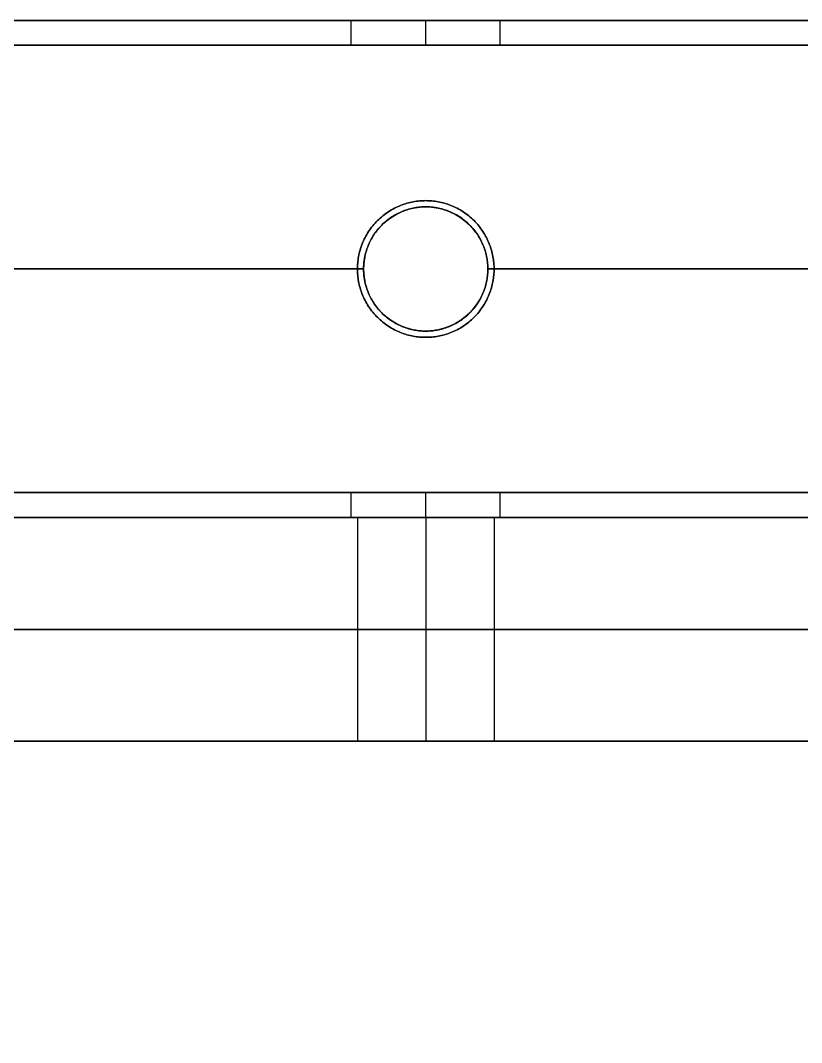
# Model space of a CAD drawing. Header units: millimetres. Extents: x -6529 to 809, y -8611 to 207.
# Drawn here: x -444.1 to -381.2, y 125.1 to 207.4 of the extents above; entities that cross this region are included whole.
import ezdxf

# ---------------------------------------------------------------- set-up
doc = ezdxf.new("R2010")
doc.units = ezdxf.units.MM
doc.header["$MEASUREMENT"] = 0
doc.layers.add('platen', color=7, linetype='Continuous', true_color=0x007f00)
doc.layers.add('staal', color=5, linetype='Continuous', true_color=0x0000ff)

# ---------------------------------------------------------------- blocks, each defined once
blk = doc.blocks.new('plaat base')
at = {"layer": 'platen'}
for points in [[(358, 0), (179, 0), (0, 0)], [(358, 0, 18), (179, 0, 18), (0, 0, 18)], [(358, 0, 9), (179, 0, 9), (0, 0, 9)]]:
    blk.add_open_spline(points, degree=2, dxfattribs=at)
blk = doc.blocks.new('top plaat')
at = {"layer": 'platen'}
for p, q in [((95.5, 25.5), (95.5, 25.5, 18)), ((90, 20), (90, 20, 18)), ((101, 20), (101, 20, 18)), ((95.5, 14.5), (95.5, 14.5, 18))]:
    blk.add_line(p, q, dxfattribs=at)
for points in [[(658, 40), (349, 40), (40, 40)], [(658, 40, 18), (349, 40, 18), (40, 40, 18)], [(658, 40, 9), (349, 40, 9), (40, 40, 9)]]:
    blk.add_open_spline(points, degree=2, dxfattribs=at)
for points, knots in [([(95.5, 25.5), (101, 25.5), (101, 20), (101, 14.5), (95.5, 14.5), (90, 14.5), (90, 20), (90, 25.5), (95.5, 25.5)], [-31.415927, -31.415927, -31.415927, -23.561945, -23.561945, -15.707963, -15.707963, -7.853982, -7.853982, 0, 0, 0]), ([(95.5, 25.5, 18), (101, 25.5, 18), (101, 20, 18), (101, 14.5, 18), (95.5, 14.5, 18), (90, 14.5, 18), (90, 20, 18), (90, 25.5, 18), (95.5, 25.5, 18)], [-31.415927, -31.415927, -31.415927, -23.561945, -23.561945, -15.707963, -15.707963, -7.853982, -7.853982, 0, 0, 0]), ([(95.5, 25.5, 9), (90, 25.5, 9), (90, 20, 9), (90, 14.5, 9), (95.5, 14.5, 9), (101, 14.5, 9), (101, 20, 9), (101, 25.5, 9), (95.5, 25.5, 9)], [0, 0, 0, 7.853982, 7.853982, 15.707963, 15.707963, 23.561945, 23.561945, 31.415927, 31.415927, 31.415927])]:
    blk.add_rational_spline(points, [1, 0.707106781187, 1, 0.707106781187, 1, 0.707106781187, 1, 0.707106781187, 1], degree=2, knots=knots, dxfattribs=at)
blk = doc.blocks.new('plaat laag')
at = {"layer": 'platen'}
for p, q in [((-4.017, -1214.993, -38), (13.983, -1215.053, -38)), ((-4.035, -1220.493, -43.5), (13.965, -1220.553, -43.5)), ((-4.035, -1220.493, -32.5), (13.965, -1220.553, -32.5)), ((-4.053, -1225.993, -38), (13.947, -1226.053, -38))]:
    blk.add_line(p, q, dxfattribs=at)
for points in [[(-0.192, -58, 300), (-2.175, -657.996, 300), (-4.159, -1257.993, 300)], [(17.808, -58.059, 300), (15.825, -658.056, 300), (13.841, -1258.053, 300)], [(-3.167, -957.995, 600), (-3.759, -1136.994, 600), (-4.351, -1315.993, 600)], [(-4.159, -1257.993, -58), (-3.663, -1107.994, -58), (-3.167, -957.995, -58)], [(5.833, -958.025, 600), (5.241, -1137.024, 600), (4.649, -1316.023, 600)], [(4.841, -1258.023, -58), (5.337, -1108.024, -58), (5.833, -958.025, -58)], [(14.833, -958.054, 600), (14.241, -1137.053, 600), (13.649, -1316.052, 600)], [(13.841, -1258.053, -58), (14.337, -1108.053, -58), (14.833, -958.054, -58)]]:
    blk.add_open_spline(points, degree=2, dxfattribs=at)
for points in [[(-4.035, -1220.493, -43.5), (-4.053, -1225.993, -43.5), (-4.053, -1225.993, -38), (-4.053, -1225.993, -32.5), (-4.035, -1220.493, -32.5), (-4.017, -1214.993, -32.5), (-4.017, -1214.993, -38), (-4.017, -1214.993, -43.5), (-4.035, -1220.493, -43.5)], [(13.965, -1220.553, -43.5), (13.947, -1226.053, -43.5), (13.947, -1226.053, -38), (13.947, -1226.053, -32.5), (13.965, -1220.553, -32.5), (13.983, -1215.053, -32.5), (13.983, -1215.053, -38), (13.983, -1215.053, -43.5), (13.965, -1220.553, -43.5)]]:
    blk.add_rational_spline(points, [1, 0.707106781187, 1, 0.707106781187, 1, 0.707106781187, 1, 0.707106781187, 1], degree=2, knots=[-31.415927, -31.415927, -31.415927, -23.561945, -23.561945, -15.707963, -15.707963, -7.853982, -7.853982, 0, 0, 0], dxfattribs=at)

msp = doc.modelspace()

# ---------------------------------------------------------------- linework, layer by layer
at = {"layer": 'staal'}
for p, q in [((-417.474, 205.367, 20), (-417.474, 207.367, 20)), ((-417.474, 205.367, 696), (-417.474, 207.367, 696)), ((-411.474, 205.367, 26), (-411.474, 207.367, 26)), ((-411.474, 205.367, 14), (-411.474, 207.367, 14)), ((-411.474, 205.367, 702), (-411.474, 207.367, 702)), ((-411.474, 205.367, 690), (-411.474, 207.367, 690)), ((-405.474, 205.367, 20), (-405.474, 207.367, 20)), ((-405.474, 205.367, 696), (-405.474, 207.367, 696)), ((-411.474, 192.367, 38), (-411.474, 192.367, 40)), ((-411.474, 192.367), (-411.474, 192.367, 2)), ((-411.474, 192.367, 714), (-411.474, 192.367, 716)), ((-411.474, 192.367, 676), (-411.474, 192.367, 678)), ((-416.474, 187.367, 38), (-416.474, 187.367, 40)), ((-416.474, 187.367), (-416.474, 187.367, 2)), ((-416.474, 187.367, 714), (-416.474, 187.367, 716)), ((-416.474, 187.367, 676), (-416.474, 187.367, 678)), ((-406.474, 187.367, 38), (-406.474, 187.367, 40)), ((-406.474, 187.367), (-406.474, 187.367, 2)), ((-406.474, 187.367, 714), (-406.474, 187.367, 716)), ((-406.474, 187.367, 676), (-406.474, 187.367, 678)), ((-411.474, 182.367), (-411.474, 182.367, 2)), ((-411.474, 182.367, 38), (-411.474, 182.367, 40)), ((-411.474, 182.367, 676), (-411.474, 182.367, 678)), ((-411.474, 182.367, 714), (-411.474, 182.367, 716)), ((-417.474, 167.367, 20), (-417.474, 169.367, 20)), ((-417.474, 167.367, 696), (-417.474, 169.367, 696)), ((-411.474, 167.367, 26), (-411.474, 169.367, 26)), ((-411.474, 167.367, 14), (-411.474, 169.367, 14)), ((-411.474, 167.367, 702), (-411.474, 169.367, 702)), ((-411.474, 167.367, 690), (-411.474, 169.367, 690)), ((-405.474, 167.367, 20), (-405.474, 169.367, 20)), ((-405.474, 167.367, 696), (-405.474, 169.367, 696))]:
    msp.add_line(p, q, dxfattribs=at)
for points in [[(-506.974, 207.367), (809.026, 207.367), (809.026, -1108.633), (-506.974, -1108.633)], [(-466.974, 167.367), (769.026, 167.367), (769.026, -1068.633), (-466.974, -1068.633)]]:
    msp.add_lwpolyline(points, close=True, dxfattribs=at)
for centre in [(-411.474, 187.367), (-411.474, 187.367, 39), (-411.474, 187.367, 1), (-411.474, 187.367, 676), (-411.474, 187.367, 715), (-411.474, 187.367, 677)]:
    msp.add_circle(centre, 5, dxfattribs=at)
for points in [[(809.026, 207.367), (151.026, 207.367), (-506.974, 207.367)], [(809.026, 207.367, 40), (151.026, 207.367, 40), (-506.974, 207.367, 40)], [(-417.474, 207.367, 20), (-462.224, 207.367, 20), (-506.974, 207.367, 20)], [(-506.974, 207.367, 676), (151.026, 207.367, 676), (809.026, 207.367, 676)], [(-506.974, 207.367, 716), (151.026, 207.367, 716), (809.026, 207.367, 716)], [(-506.974, 207.367, 696), (-462.224, 207.367, 696), (-417.474, 207.367, 696)], [(-342.474, 207.367, 20), (-373.974, 207.367, 20), (-405.474, 207.367, 20)], [(-405.474, 207.367, 696), (-373.974, 207.367, 696), (-342.474, 207.367, 696)], [(807.026, 205.367, 38), (151.026, 205.367, 38), (-504.974, 205.367, 38)], [(807.026, 205.367, 2), (151.026, 205.367, 2), (-504.974, 205.367, 2)], [(-417.474, 205.367, 20), (-461.224, 205.367, 20), (-504.974, 205.367, 20)], [(-504.974, 205.367, 714), (151.026, 205.367, 714), (807.026, 205.367, 714)], [(-504.974, 205.367, 678), (151.026, 205.367, 678), (807.026, 205.367, 678)], [(-504.974, 205.367, 696), (-461.224, 205.367, 696), (-417.474, 205.367, 696)], [(-342.474, 205.367, 20), (-373.974, 205.367, 20), (-405.474, 205.367, 20)], [(-405.474, 205.367, 696), (-373.974, 205.367, 696), (-342.474, 205.367, 696)], [(-416.474, 187.367, 40), (-451.724, 187.367, 40), (-486.974, 187.367, 40)], [(-416.474, 187.367, 38), (-451.724, 187.367, 38), (-486.974, 187.367, 38)], [(-416.474, 187.367, 2), (-451.724, 187.367, 2), (-486.974, 187.367, 2)], [(-416.474, 187.367), (-451.724, 187.367), (-486.974, 187.367)], [(-486.974, 187.367, 716), (-451.724, 187.367, 716), (-416.474, 187.367, 716)], [(-486.974, 187.367, 714), (-451.724, 187.367, 714), (-416.474, 187.367, 714)], [(-486.974, 187.367, 678), (-451.724, 187.367, 678), (-416.474, 187.367, 678)], [(-486.974, 187.367, 676), (-451.724, 187.367, 676), (-416.474, 187.367, 676)], [(-341.474, 187.367, 40), (-373.974, 187.367, 40), (-406.474, 187.367, 40)], [(-341.474, 187.367, 38), (-373.974, 187.367, 38), (-406.474, 187.367, 38)], [(-341.474, 187.367, 2), (-373.974, 187.367, 2), (-406.474, 187.367, 2)], [(-341.474, 187.367), (-373.974, 187.367), (-406.474, 187.367)], [(-406.474, 187.367, 716), (-373.974, 187.367, 716), (-341.474, 187.367, 716)], [(-406.474, 187.367, 714), (-373.974, 187.367, 714), (-341.474, 187.367, 714)], [(-406.474, 187.367, 678), (-373.974, 187.367, 678), (-341.474, 187.367, 678)], [(-406.474, 187.367, 676), (-373.974, 187.367, 676), (-341.474, 187.367, 676)], [(771.026, 169.367, 38), (151.026, 169.367, 38), (-468.974, 169.367, 38)], [(771.026, 169.367, 2), (151.026, 169.367, 2), (-468.974, 169.367, 2)], [(-417.474, 169.367, 20), (-443.224, 169.367, 20), (-468.974, 169.367, 20)], [(-468.974, 169.367, 714), (151.026, 169.367, 714), (771.026, 169.367, 714)], [(-468.974, 169.367, 678), (151.026, 169.367, 678), (771.026, 169.367, 678)], [(-468.974, 169.367, 696), (-443.224, 169.367, 696), (-417.474, 169.367, 696)], [(-342.474, 169.367, 20), (-373.974, 169.367, 20), (-405.474, 169.367, 20)], [(-405.474, 169.367, 696), (-373.974, 169.367, 696), (-342.474, 169.367, 696)], [(769.026, 167.367), (151.026, 167.367), (-466.974, 167.367)], [(769.026, 167.367, 40), (151.026, 167.367, 40), (-466.974, 167.367, 40)], [(-417.474, 167.367, 20), (-442.224, 167.367, 20), (-466.974, 167.367, 20)], [(-466.974, 167.367, 676), (151.026, 167.367, 676), (769.026, 167.367, 676)], [(-466.974, 167.367, 716), (151.026, 167.367, 716), (769.026, 167.367, 716)], [(-466.974, 167.367, 696), (-442.224, 167.367, 696), (-417.474, 167.367, 696)], [(-342.474, 167.367, 20), (-373.974, 167.367, 20), (-405.474, 167.367, 20)], [(-405.474, 167.367, 696), (-373.974, 167.367, 696), (-342.474, 167.367, 696)]]:
    msp.add_open_spline(points, degree=2, dxfattribs=at)
for points, weights, knots in [([(-411.474, 207.367, 26), (-417.474, 207.367, 26), (-417.474, 207.367, 20), (-417.474, 207.367, 14), (-411.474, 207.367, 14), (-405.474, 207.367, 14), (-405.474, 207.367, 20), (-405.474, 207.367, 26), (-411.474, 207.367, 26)], [0.999999860338, 0.707106851018, 1, 0.707106781187, 1, 0.707106781187, 1, 0.707106851018, 0.999999860338], [-31.415927, -31.415927, -31.415927, -23.561946, -23.561946, -15.707963, -15.707963, -7.853981, -7.853981, 0, 0, 0]), ([(-411.474, 207.367, 702), (-405.474, 207.367, 702), (-405.474, 207.367, 696), (-405.474, 207.367, 690), (-411.474, 207.367, 690), (-417.474, 207.367, 690), (-417.474, 207.367, 696), (-417.474, 207.367, 702), (-411.474, 207.367, 702)], [0.999999860338, 0.707106851018, 1, 0.707106781187, 1, 0.707106781187, 1, 0.707106851018, 0.999999860338], [-31.415927, -31.415927, -31.415927, -23.561946, -23.561946, -15.707963, -15.707963, -7.853981, -7.853981, 0, 0, 0]), ([(-411.474, 205.367, 26), (-405.474, 205.367, 26), (-405.474, 205.367, 20), (-405.474, 205.367, 14), (-411.474, 205.367, 14), (-417.474, 205.367, 14), (-417.474, 205.367, 20), (-417.474, 205.367, 26), (-411.474, 205.367, 26)], [1, 0.707106781187, 1, 0.707106781187, 1, 0.707106781187, 1, 0.707106781187, 1], [0, 0, 0, 7.853982, 7.853982, 15.707963, 15.707963, 23.561945, 23.561945, 31.415927, 31.415927, 31.415927]), ([(-411.474, 205.367, 702), (-417.474, 205.367, 702), (-417.474, 205.367, 696), (-417.474, 205.367, 690), (-411.474, 205.367, 690), (-405.474, 205.367, 690), (-405.474, 205.367, 696), (-405.474, 205.367, 702), (-411.474, 205.367, 702)], [1, 0.707106781187, 1, 0.707106781187, 1, 0.707106781187, 1, 0.707106781187, 1], [0, 0, 0, 7.853982, 7.853982, 15.707963, 15.707963, 23.561945, 23.561945, 31.415927, 31.415927, 31.415927]), ([(-411.474, 182.367, 40), (-416.474, 182.367, 40), (-416.474, 187.367, 40), (-416.474, 192.367, 40), (-411.474, 192.367, 40), (-406.474, 192.367, 40), (-406.474, 187.367, 40), (-406.474, 182.367, 40), (-411.474, 182.367, 40)], [1, 0.707106781187, 1, 0.707106781187, 1, 0.707106781187, 1, 0.707106781187, 1], [-31.415927, -31.415927, -31.415927, -23.561945, -23.561945, -15.707963, -15.707963, -7.853982, -7.853982, 0, 0, 0]), ([(-411.474, 182.367, 38), (-406.474, 182.367, 38), (-406.474, 187.367, 38), (-406.474, 192.367, 38), (-411.474, 192.367, 38), (-416.474, 192.367, 38), (-416.474, 187.367, 38), (-416.474, 182.367, 38), (-411.474, 182.367, 38)], [1, 0.707106781187, 1, 0.707106781187, 1, 0.707106781187, 1, 0.707106781187, 1], [0, 0, 0, 7.853982, 7.853982, 15.707963, 15.707963, 23.561945, 23.561945, 31.415927, 31.415927, 31.415927]), ([(-411.474, 182.367, 2), (-416.474, 182.367, 2), (-416.474, 187.367, 2), (-416.474, 192.367, 2), (-411.474, 192.367, 2), (-406.474, 192.367, 2), (-406.474, 187.367, 2), (-406.474, 182.367, 2), (-411.474, 182.367, 2)], [1, 0.707106781187, 1, 0.707106781187, 1, 0.707106781187, 1, 0.707106781187, 1], [-31.415927, -31.415927, -31.415927, -23.561945, -23.561945, -15.707963, -15.707963, -7.853982, -7.853982, 0, 0, 0]), ([(-411.474, 182.367, 716), (-406.474, 182.367, 716), (-406.474, 187.367, 716), (-406.474, 192.367, 716), (-411.474, 192.367, 716), (-416.474, 192.367, 716), (-416.474, 187.367, 716), (-416.474, 182.367, 716), (-411.474, 182.367, 716)], [1, 0.707106781187, 1, 0.707106781187, 1, 0.707106781187, 1, 0.707106781187, 1], [-31.415927, -31.415927, -31.415927, -23.561945, -23.561945, -15.707963, -15.707963, -7.853982, -7.853982, 0, 0, 0]), ([(-411.474, 182.367, 714), (-416.474, 182.367, 714), (-416.474, 187.367, 714), (-416.474, 192.367, 714), (-411.474, 192.367, 714), (-406.474, 192.367, 714), (-406.474, 187.367, 714), (-406.474, 182.367, 714), (-411.474, 182.367, 714)], [1, 0.707106781187, 1, 0.707106781187, 1, 0.707106781187, 1, 0.707106781187, 1], [0, 0, 0, 7.853982, 7.853982, 15.707963, 15.707963, 23.561945, 23.561945, 31.415927, 31.415927, 31.415927]), ([(-411.474, 182.367, 678), (-406.474, 182.367, 678), (-406.474, 187.367, 678), (-406.474, 192.367, 678), (-411.474, 192.367, 678), (-416.474, 192.367, 678), (-416.474, 187.367, 678), (-416.474, 182.367, 678), (-411.474, 182.367, 678)], [1, 0.707106781187, 1, 0.707106781187, 1, 0.707106781187, 1, 0.707106781187, 1], [-31.415927, -31.415927, -31.415927, -23.561945, -23.561945, -15.707963, -15.707963, -7.853982, -7.853982, 0, 0, 0]), ([(-411.474, 169.367, 26), (-417.474, 169.367, 26), (-417.474, 169.367, 20), (-417.474, 169.367, 14), (-411.474, 169.367, 14), (-405.474, 169.367, 14), (-405.474, 169.367, 20), (-405.474, 169.367, 26), (-411.474, 169.367, 26)], [1, 0.707106781187, 1, 0.707106781187, 1, 0.707106781187, 1, 0.707106781187, 1], [-31.415927, -31.415927, -31.415927, -23.561945, -23.561945, -15.707963, -15.707963, -7.853982, -7.853982, 0, 0, 0]), ([(-411.474, 169.367, 702), (-405.474, 169.367, 702), (-405.474, 169.367, 696), (-405.474, 169.367, 690), (-411.474, 169.367, 690), (-417.474, 169.367, 690), (-417.474, 169.367, 696), (-417.474, 169.367, 702), (-411.474, 169.367, 702)], [1, 0.707106781187, 1, 0.707106781187, 1, 0.707106781187, 1, 0.707106781187, 1], [-31.415927, -31.415927, -31.415927, -23.561945, -23.561945, -15.707963, -15.707963, -7.853982, -7.853982, 0, 0, 0]), ([(-411.474, 167.367, 26), (-405.474, 167.367, 26), (-405.474, 167.367, 20), (-405.474, 167.367, 14), (-411.474, 167.367, 14), (-417.474, 167.367, 14), (-417.474, 167.367, 20), (-417.474, 167.367, 26), (-411.474, 167.367, 26)], [0.999999860338, 0.707106851018, 1, 0.707106781187, 1, 0.707106781187, 1, 0.707106851018, 0.999999860338], [0, 0, 0, 7.853981, 7.853981, 15.707963, 15.707963, 23.561946, 23.561946, 31.415927, 31.415927, 31.415927]), ([(-411.474, 167.367, 702), (-417.474, 167.367, 702), (-417.474, 167.367, 696), (-417.474, 167.367, 690), (-411.474, 167.367, 690), (-405.474, 167.367, 690), (-405.474, 167.367, 696), (-405.474, 167.367, 702), (-411.474, 167.367, 702)], [0.999999860338, 0.707106851018, 1, 0.707106781187, 1, 0.707106781187, 1, 0.707106851018, 0.999999860338], [0, 0, 0, 7.853981, 7.853981, 15.707963, 15.707963, 23.561946, 23.561946, 31.415927, 31.415927, 31.415927])]:
    msp.add_rational_spline(points, weights, degree=2, knots=knots, dxfattribs=at)

# ---------------------------------------------------------------- block references
at = {"layer": 'platen'}
for name, p in [('plaat base', (-506.974, 149.367, 40)), ('top plaat', (-506.974, 167.367, 716))]:
    msp.add_blockref(name, p, dxfattribs=at)
at = {"layer": 'platen', "rotation": 270.1894193054011}
msp.add_blockref('plaat laag', (809.026, 167.367, 58), dxfattribs=at)

doc.saveas('drawing.dxf')
